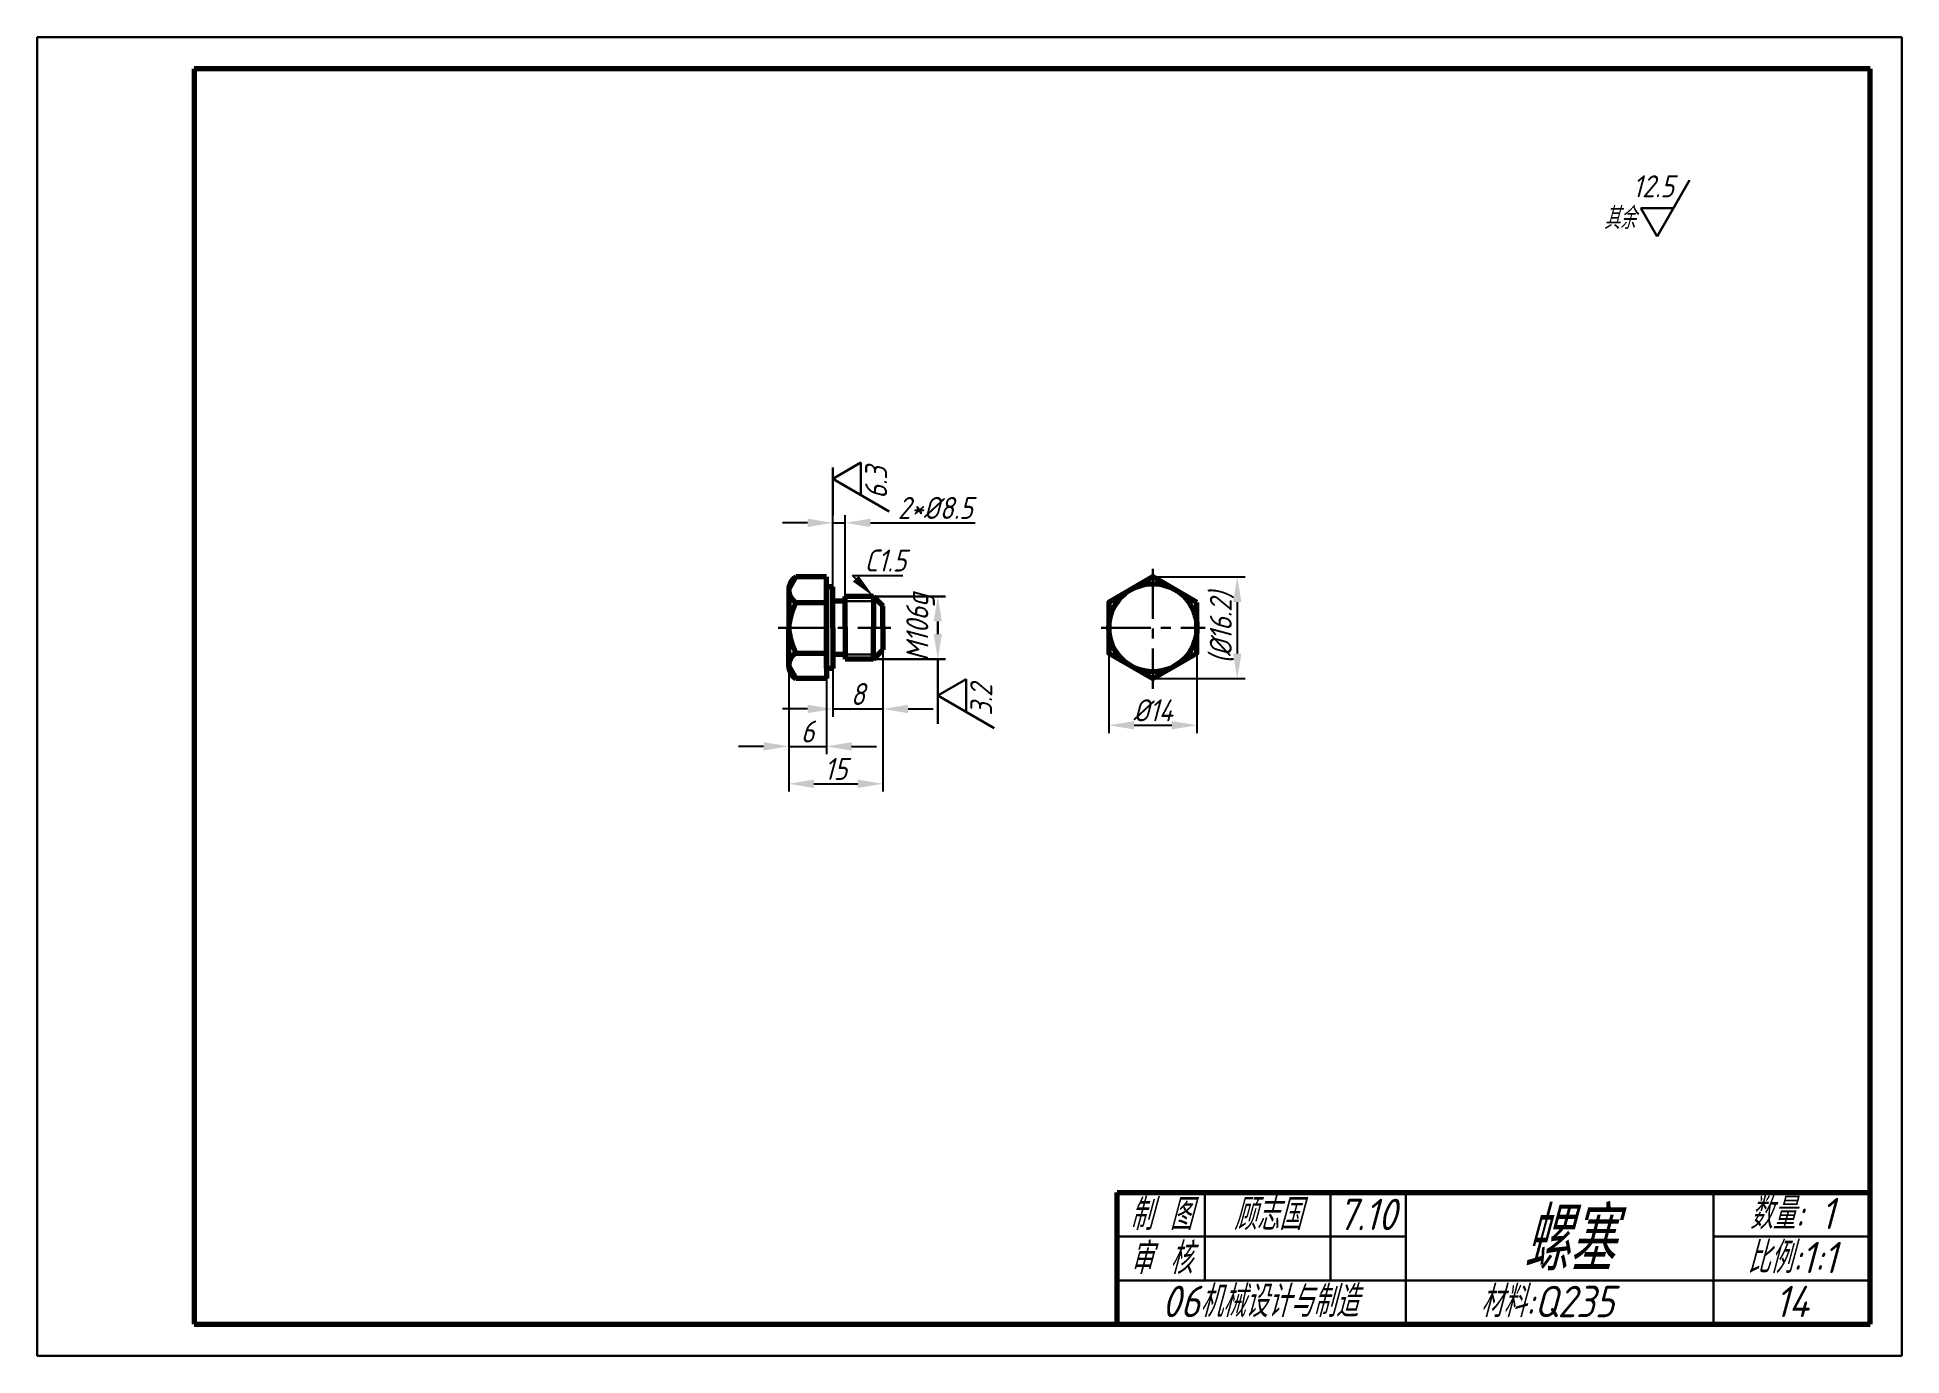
# Model space of a CAD drawing. Header units: millimetres. Extents: x -65 to 232, y 110 to 320.
import ezdxf

# ---------------------------------------------------------------- set-up
doc = ezdxf.new("R2010")
doc.units = ezdxf.units.MM
doc.header["$LTSCALE"] = 0.125
doc.linetypes.add('CENTERX2', pattern=[101.6, 63.5, -12.7, 12.7, -12.7])
for name, color, linetype, lineweight in [('文字', 6, 'Continuous', 30), ('标注线', 5, 'Continuous', 30), ('点划线', 3, 'CENTERX2', 30), ('粗实线', 7, 'Continuous', 70), ('细实线', 2, 'Continuous', 30)]:
    doc.layers.add(name, color=color, linetype=linetype, lineweight=lineweight)
doc.styles.add('样式 1', font='gbeitc.shx', dxfattribs={"bigfont": 'gbcbig.shx'})
doc.dimstyles.new('ISO-25', dxfattribs={"dimtxt": 3.5, "dimasz": 4, "dimexe": 1.25, "dimexo": 0, "dimtad": 1, "dimdsep": 46, "dimtxsty": '样式 1', "dimcen": 2.5, "dimadec": 0, "dimazin": 0, "dimtfac": 1, "dimtmove": 0, "dimatfit": 3, "dimfxl": 0, "dimtolj": 1, "dimarcsym": 0})

# ---------------------------------------------------------------- blocks, each defined once
blk = doc.blocks.new('*D1')
at = {"layer": 'Defpoints', "color": 0}
for p in [(112.24, 234.27), (112.24, 218.07), (125.67, 218.07)]:
    blk.add_point(p, dxfattribs=at)
at = {"layer": '标注线', "color": 0, "lineweight": -2}
for p, q in [((112.24, 234.27), (126.92, 234.27)), ((125.67, 230.27), (125.67, 222.07)), ((112.24, 218.07), (126.92, 218.07))]:
    blk.add_line(p, q, dxfattribs=at)
at = {"layer": '标注线', "color": 0}
for points in [[(125.01, 230.27), (126.34, 230.27), (125.67, 234.27)], [(125.01, 222.07), (126.34, 222.07), (125.67, 218.07)]]:
    blk.add_solid(points, dxfattribs=at)
at = {"layer": '标注线', "color": 0, "insert": (123.23, 226.17), "char_height": 3.5, "attachment_point": 5, "rotation": 90, "style": '样式 1'}
blk.add_mtext('\\A1;(%%c16.2)', dxfattribs=at)
blk = doc.blocks.new('*D2')
at = {"layer": 'Defpoints', "color": 0}
for p in [(105.23, 222.12), (119.25, 222.12), (119.25, 210.64)]:
    blk.add_point(p, dxfattribs=at)
at = {"layer": '标注线', "color": 0, "lineweight": -2}
for p, q in [((105.23, 222.12), (105.23, 209.39)), ((119.25, 222.12), (119.25, 209.39)), ((109.23, 210.64), (115.25, 210.64))]:
    blk.add_line(p, q, dxfattribs=at)
at = {"layer": '标注线', "color": 0}
for points in [[(109.23, 211.31), (109.23, 209.98), (105.23, 210.64)], [(115.25, 211.31), (115.25, 209.98), (119.25, 210.64)]]:
    blk.add_solid(points, dxfattribs=at)
at = {"layer": '标注线', "color": 0, "insert": (112.24, 213.02), "char_height": 3.5, "attachment_point": 5, "style": '样式 1'}
blk.add_mtext('\\A1;%%c14', dxfattribs=at)
blk = doc.blocks.new('*D3')
at = {"layer": 'Defpoints', "color": 0}
for p in [(54.23, 220.19), (69.23, 222.67), (69.23, 201.32)]:
    blk.add_point(p, dxfattribs=at)
at = {"layer": '标注线', "color": 0, "lineweight": -2}
for p, q in [((54.23, 220.19), (54.23, 200.07)), ((69.23, 222.67), (69.23, 200.07)), ((58.23, 201.32), (65.23, 201.32))]:
    blk.add_line(p, q, dxfattribs=at)
at = {"layer": '标注线', "color": 0}
for points in [[(58.23, 201.99), (58.23, 200.65), (54.23, 201.32)], [(65.23, 201.99), (65.23, 200.65), (69.23, 201.32)]]:
    blk.add_solid(points, dxfattribs=at)
at = {"layer": '标注线', "color": 0, "insert": (61.73, 203.69), "char_height": 3.5, "attachment_point": 5, "style": '样式 1'}
blk.add_mtext('\\A1;15', dxfattribs=at)
blk = doc.blocks.new('*D4')
at = {"layer": 'Defpoints', "color": 0}
for p in [(54.23, 220), (60.23, 218.07), (60.23, 207.28)]:
    blk.add_point(p, dxfattribs=at)
at = {"layer": '标注线', "color": 0, "lineweight": -2}
for p, q in [((54.23, 220), (54.23, 206.03)), ((60.23, 218.07), (60.23, 206.03)), ((50.23, 207.28), (46.23, 207.28)), ((54.23, 207.28), (60.23, 207.28)), ((64.23, 207.28), (68.23, 207.28))]:
    blk.add_line(p, q, dxfattribs=at)
at = {"layer": '标注线', "color": 0}
for points in [[(50.23, 207.95), (50.23, 206.61), (54.23, 207.28)], [(64.23, 207.95), (64.23, 206.61), (60.23, 207.28)]]:
    blk.add_solid(points, dxfattribs=at)
at = {"layer": '标注线', "color": 0, "insert": (57.23, 209.65), "char_height": 3.5, "attachment_point": 5, "style": '样式 1'}
blk.add_mtext('\\A1;6', dxfattribs=at)
blk = doc.blocks.new('*D5')
at = {"layer": 'Defpoints', "color": 0}
for p in [(69.23, 222.67), (61.23, 219.67), (69.23, 213.24)]:
    blk.add_point(p, dxfattribs=at)
at = {"layer": '标注线', "color": 0, "lineweight": -2}
for p, q in [((69.23, 222.67), (69.23, 211.99)), ((61.23, 219.67), (61.23, 211.99)), ((57.23, 213.24), (53.23, 213.24)), ((61.23, 213.24), (69.23, 213.24)), ((73.23, 213.24), (77.23, 213.24))]:
    blk.add_line(p, q, dxfattribs=at)
at = {"layer": '标注线', "color": 0}
for points in [[(57.23, 213.91), (57.23, 212.57), (61.23, 213.24)], [(73.23, 213.91), (73.23, 212.57), (69.23, 213.24)]]:
    blk.add_solid(points, dxfattribs=at)
at = {"layer": '标注线', "color": 0, "insert": (65.23, 215.62), "char_height": 3.5, "attachment_point": 5, "style": '样式 1'}
blk.add_mtext('\\A1;8', dxfattribs=at)
blk = doc.blocks.new('*D6')
at = {"layer": 'Defpoints', "color": 0}
for p in [(63.23, 242.88), (61.23, 232.67), (63.23, 231.17)]:
    blk.add_point(p, dxfattribs=at)
at = {"layer": '标注线', "color": 0, "lineweight": -2}
for p, q in [((61.23, 232.67), (61.23, 244.13)), ((63.23, 231.17), (63.23, 244.13)), ((57.23, 242.88), (53.23, 242.88)), ((61.23, 242.88), (63.23, 242.88)), ((67.23, 242.88), (83.93, 242.88))]:
    blk.add_line(p, q, dxfattribs=at)
at = {"layer": '标注线', "color": 0}
for points in [[(57.23, 243.55), (57.23, 242.22), (61.23, 242.88)], [(67.23, 243.55), (67.23, 242.22), (63.23, 242.88)]]:
    blk.add_solid(points, dxfattribs=at)
at = {"layer": '标注线', "color": 0, "insert": (77.58, 245.26), "char_height": 3.5, "attachment_point": 5, "style": '样式 1'}
blk.add_mtext('\\A1;2*%%c8.5', dxfattribs=at)
blk = doc.blocks.new('新块3')
at = {"layer": '标注线'}
for p, q in [((0, 0), (5.2, 9)), ((2.6, 4.5), (-2.6, 4.5)), ((-2.6, 4.5), (0, 0))]:
    blk.add_line(p, q, dxfattribs=at)
at = {"layer": '标注线', "style": '样式 1'}
blk.add_attdef('CCD', (-3.88, 6.26), '', height=3.5, dxfattribs=at)
blk = doc.blocks.new('新块2')
at = {"layer": '标注线'}
for p, q in [((4.5, 2.6), (0, 0)), ((0, 0), (9, -5.2)), ((4.5, -2.6), (4.5, 2.6))]:
    blk.add_line(p, q, dxfattribs=at)
at = {"layer": '标注线', "style": '样式 1'}
blk.add_attdef('CCD', (8.67, -3.21), '', height=3.5, rotation=90, dxfattribs=at)

msp = doc.modelspace()

# ---------------------------------------------------------------- linework, layer by layer
at = {"layer": '标注线'}
for p, q in [((61.23, 244.133), (61.23, 251.706)), ((67.73, 231.172), (79.222, 231.172)), ((77.972, 225.172), (77.972, 227.172)), ((67.73, 221.172), (79.222, 221.172)), ((77.972, 221.172), (77.972, 210.884))]:
    msp.add_line(p, q, dxfattribs=at)
for points in [[(77.306, 227.172), (78.639, 227.172), (77.972, 231.172)], [(77.306, 225.172), (78.639, 225.172), (77.972, 221.172)]]:
    msp.add_solid(points, dxfattribs=at)
at = {"layer": '点划线'}
for p, q in [((112.24, 235.559), (112.24, 216.465)), ((52.549, 226.172), (70.488, 226.172)), ((103.976, 226.172), (120.588, 226.172))]:
    msp.add_line(p, q, dxfattribs=at)
at = {"layer": '粗实线'}
for p, q in [((226.524, 315.225), (-40.476, 315.225)), ((-40.476, 315.225), (-40.476, 115.225)), ((226.524, 115.225), (226.524, 315.225)), ((54.23, 232.34), (55.346, 234.272)), ((54.23, 232.34), (54.23, 226.172)), ((60.23, 234.272), (55.346, 234.272)), ((60.23, 226.172), (60.23, 234.272)), ((61.23, 232.672), (60.23, 232.672)), ((60.23, 232.672), (60.23, 226.172)), ((61.23, 226.172), (61.23, 232.672)), ((55.346, 230.222), (60.23, 230.222)), ((63.23, 230.422), (61.23, 230.422)), ((67.73, 231.172), (63.23, 231.172)), ((63.23, 226.172), (63.23, 231.172)), ((67.73, 231.172), (69.23, 229.672)), ((67.73, 231.172), (67.73, 226.172)), ((69.23, 226.172), (69.23, 229.672)), ((54.23, 220.005), (54.23, 226.172)), ((60.23, 226.172), (60.23, 218.072)), ((60.23, 219.672), (60.23, 226.172)), ((61.23, 226.172), (61.23, 219.672)), ((63.23, 226.172), (63.23, 221.172)), ((67.73, 221.172), (67.73, 226.172)), ((69.23, 226.172), (69.23, 222.672)), ((54.23, 220.005), (55.346, 218.072)), ((55.346, 222.122), (60.23, 222.122)), ((63.23, 221.922), (61.23, 221.922)), ((67.73, 221.172), (63.23, 221.172)), ((67.73, 221.172), (69.23, 222.672)), ((60.23, 218.072), (55.346, 218.072)), ((61.23, 219.672), (60.23, 219.672)), ((106.524, 136.225), (226.524, 136.225)), ((106.524, 115.225), (106.524, 136.225)), ((201.524, 136.225), (226.524, 136.225)), ((201.524, 136.225), (201.524, 136.225)), ((-40.476, 115.225), (226.524, 115.225))]:
    msp.add_line(p, q, dxfattribs=at)
msp.add_lwpolyline([(119.255, 230.222), (112.24, 234.272), (105.225, 230.222), (105.225, 222.122), (112.24, 218.072), (119.255, 222.122)], close=True, dxfattribs=at)
msp.add_circle((112.24, 226.172), 7.015, dxfattribs=at)
for centre in [(56.622, 232.247), (56.622, 220.097)]:
    msp.add_arc(centre, 2.393, 122.21447, 237.78553, dxfattribs=at)
msp.add_spline([(55.346, 230.222), (54.23, 226.172), (55.346, 222.122)], degree=3, dxfattribs=at)
at = {"layer": '细实线'}
for p, q in [((231.524, 320.225), (-65.476, 320.225)), ((-65.476, 320.225), (-65.476, 110.225)), ((231.524, 110.225), (231.524, 320.225)), ((63.23, 230.422), (68.48, 230.422)), ((63.23, 221.922), (68.48, 221.922)), ((120.524, 136.225), (120.524, 122.225)), ((140.524, 136.225), (140.524, 122.225)), ((152.524, 136.225), (152.524, 115.225)), ((201.524, 136.225), (201.524, 115.225)), ((106.524, 129.225), (152.524, 129.225)), ((201.524, 129.225), (226.524, 129.225)), ((226.524, 122.225), (106.524, 122.225)), ((-65.476, 110.225), (231.524, 110.225))]:
    msp.add_line(p, q, dxfattribs=at)

# ---------------------------------------------------------------- block references
at = {"layer": '标注线'}
for name, p, values in [('新块3', (192.543, 288.484), {'CCD': '12.5'}), ('新块2', (61.23, 249.918), {'CCD': '6.3'}), ('新块2', (77.972, 215.38), {'CCD': '3.2'})]:
    msp.add_blockref(name, p, dxfattribs=at).add_auto_attribs(values)

# ---------------------------------------------------------------- texts
at = {"layer": '文字', "char_height": 5, "attachment_point": 5, "style": '样式 1'}
for s, insert, width in [('制 图', (113.524, 132.725), 14), ('顾志国', (130.504, 132.725), 14), ('7.10', (146.365, 132.725), 14), ('数量: 1', (214.024, 132.861), 25), ('审 核', (113.524, 125.725), 14), ('比例:1:1', (214.024, 125.861), 25), ('06机械设计与制造', (129.297, 118.861), 33.97757), ('材料:Q235', (175.056, 118.861), 25), ('14', (214.024, 118.861), 25)]:
    msp.add_mtext(s, dxfattribs=dict(at, insert=insert, width=width))
at = {"layer": '文字', "insert": (178.347, 128.77), "char_height": 10, "attachment_point": 5, "style": '样式 1'}
msp.add_mtext('螺塞', dxfattribs=at)
at = {"layer": '标注线', "insert": (184.088, 293.176), "char_height": 3.5, "width": 18.1623, "attachment_point": 1, "style": '样式 1'}
msp.add_mtext('其余', dxfattribs=at)
at = {"layer": '标注线', "insert": (66.276, 235.135), "char_height": 3.5, "attachment_point": 7, "style": '样式 1'}
msp.add_mtext('\\A1;C1.5', dxfattribs=at)
at = {"layer": '标注线', "insert": (75.233, 226.287), "char_height": 3.5, "attachment_point": 5, "rotation": 90, "style": '样式 1'}
msp.add_mtext('\\A1;M106g', dxfattribs=at)

# ---------------------------------------------------------------- dimensions: what is measured, and where the dimension line sits
at = {"layer": '标注线'}
for base, p1, p2, text, picture, middle in [((63.23, 242.883), (61.23, 232.672), (63.23, 231.172), '2*%%c8.5', '*D6', (77.579, 245.258)), ((119.255, 210.642), (105.225, 222.122), (119.255, 222.122), '%%c14', '*D2', (112.24, 213.017))]:
    dim = msp.add_linear_dim(base=base, p1=p1, p2=p2, text=text, dimstyle='ISO-25', dxfattribs=at)
    dim.commit()
    dim.dimension.update_dxf_attribs({"geometry": picture, "text_midpoint": middle})
dim = msp.add_linear_dim(base=(125.673, 218.072), p1=(112.24, 234.272), p2=(112.24, 218.072), angle=90, text='(%%c<>)', dimstyle='ISO-25', dxfattribs=at)
dim.commit()
dim.dimension.update_dxf_attribs({"geometry": '*D1', "text_midpoint": (123.225, 226.172)})
for base, p1, p2, picture, middle in [((60.23, 207.28), (54.23, 220.005), (60.23, 218.072), '*D4', (57.23, 207.28)), ((69.23, 201.319), (54.23, 220.19), (69.23, 222.672), '*D3', (61.73, 201.319))]:
    dim = msp.add_linear_dim(base=base, p1=p1, p2=p2, dimstyle='ISO-25', dxfattribs=at)
    dim.commit()
    dim.dimension.update_dxf_attribs({"geometry": picture, "text_midpoint": middle, "dimtype": 160})
dim = msp.add_linear_dim(base=(69.23, 213.24), p1=(61.23, 219.672), p2=(69.23, 222.672), dimstyle='ISO-25', dxfattribs=at)
dim.commit()
dim.dimension.update_dxf_attribs({"geometry": '*D5', "text_midpoint": (65.23, 215.615)})

# ---------------------------------------------------------------- leaders
at = {"layer": '标注线', "annotation_type": 0, "has_hookline": 1, "hookline_direction": 0, "text_width": 6.125}
msp.add_leader([(67.73, 231.172), (64.392, 234.51), (65.651, 234.51)], dimstyle='ISO-25', override={"dimgap": 0.625, "dimtad": 1}, dxfattribs=at)

doc.saveas('drawing.dxf')
